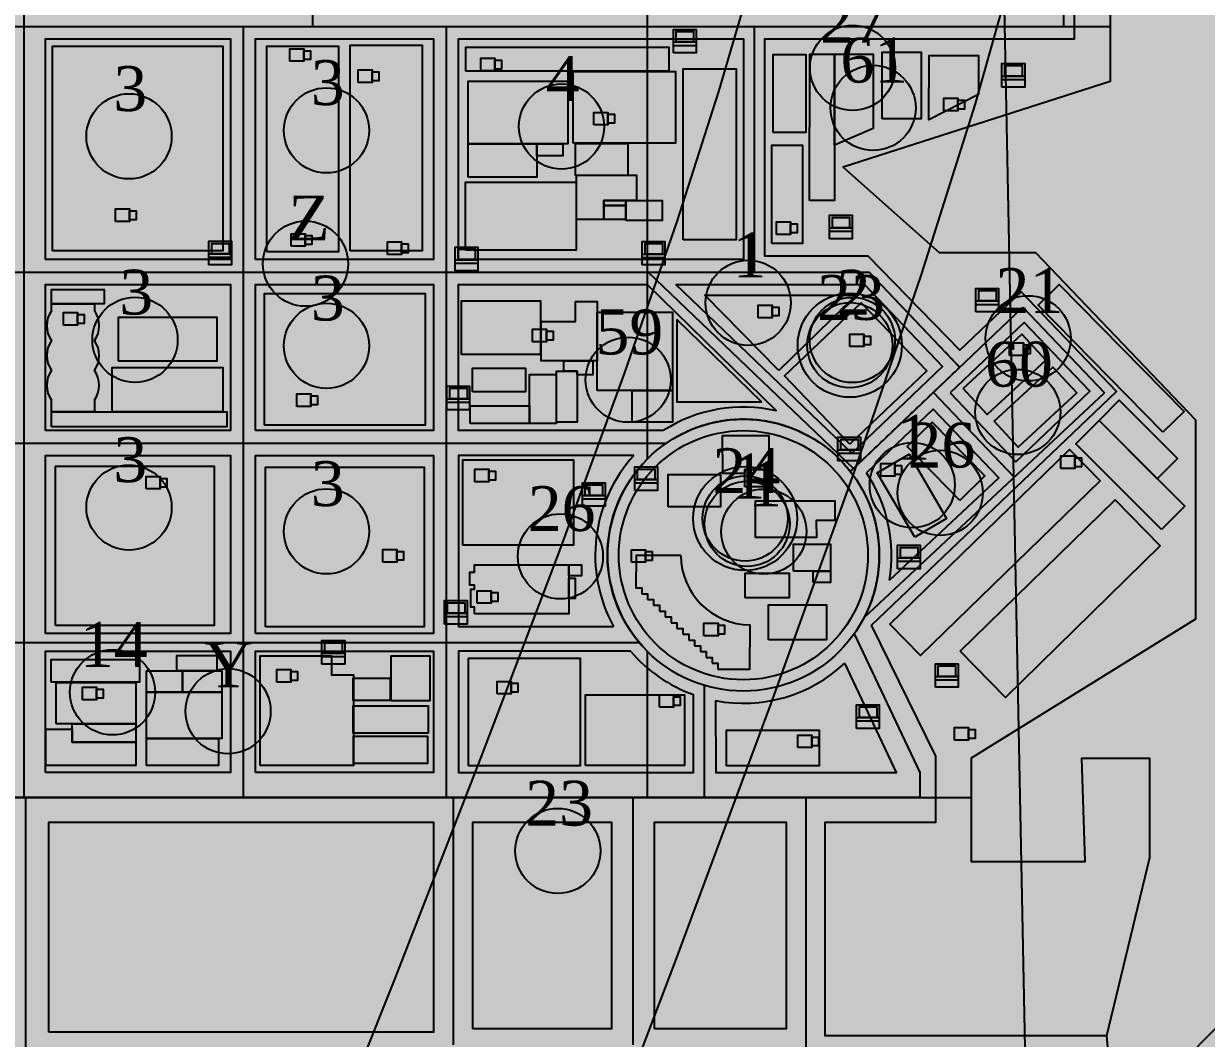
# Model space of a CAD drawing. Extents: x -15732 to 10897, y -24868 to 16165.
# Drawn here: x 1396 to 1914, y 4802 to 5247 of the extents above; entities that cross this region are included whole.
import ezdxf
from ezdxf.enums import TextEntityAlignment as Align

# ---------------------------------------------------------------- set-up
doc = ezdxf.new("R2010")
doc.units = 0
doc.header["$MEASUREMENT"] = 0
doc.linetypes.add('DOTTED', pattern=[0.005, 0.0025, -0.0025])
for name, color, linetype in [('BLOCKS', 7, 'CONTINUOUS'), ('BLOCKS-OUTLINE', 7, 'CONTINUOUS'), ('BUILDINGS-OUTLINE', 7, 'CONTINUOUS'), ('BUS_RTE-CORP_PLAZA_CHARTER', 7, 'CONTINUOUS'), ('BUS_RTE-OLD_DOWNTOWN', 7, 'CONTINUOUS'), ('BUS_RTE-SOUTH_NIGHT_CITY_E', 7, 'CONTINUOUS'), ('CAMERAS', 7, 'CONTINUOUS'), ('CLUBS___NIGHT_LIFE', 7, 'CONTINUOUS'), ('COASTLINE', 7, 'CONTINUOUS'), ('DATATERMS', 7, 'CONTINUOUS'), ('DISTRICTS', 7, 'CONTINUOUS'), ('GANGS', 7, 'CONTINUOUS'), ('GANGS-TEXT', 7, 'CONTINUOUS'), ('HIGHWAY', 7, 'CONTINUOUS'), ('HOTEL___LODGINGS', 7, 'CONTINUOUS'), ('MAP_BORDER', 7, 'CONTINUOUS'), ('PARKING___AV_FACILITIES', 7, 'CONTINUOUS'), ('PERFORMING_ARTS_SPORTS', 7, 'CONTINUOUS'), ('PUBLIC_SERVICES', 7, 'CONTINUOUS'), ('RESTAURANTS', 7, 'CONTINUOUS'), ('SHOPS___SERVICES', 7, 'CONTINUOUS'), ('STREETS', 7, 'CONTINUOUS'), ('STREETS-SPRAWL', 7, 'CONTINUOUS'), ('SUBURBS', 7, 'CONTINUOUS')]:
    doc.layers.add(name, color=color, linetype=linetype)
doc.styles.add('TIMES_NEW_ROMAN', font='')
doc.styles.get('TIMES_NEW_ROMAN').set_extended_font_data('Times_New_Roman')

msp = doc.modelspace()

# ---------------------------------------------------------------- linework, layer by layer
at = {"layer": 'BLOCKS', "color": 12, "linetype": 'CONTINUOUS'}
for points in [[(1872.02, 5369.5), (1872.02, 5221.3), (1755.02, 5183.86), (1797.14, 5146.42), (1839.26, 5146.42), (1909.46, 5073.1), (1909.46, 4985.74), (1811.18, 4924.9), (1811.18, 4896.82), (1811.18, 4879.66), (1861.1, 4879.66), (1859.54, 4924.9), (1889.18, 4924.9), (1889.18, 4881.22), (1870.46, 4803.22), (1811.18, 4803.22), (1747.22, 4803.22), (1747.22, 4896.82), (1795.58, 4896.82), (1795.59, 4925.83), (1767.44, 4983.2), (1874.79, 5085.51), (1833.02, 5129.26), (1806.2, 5103.7), (1765.94, 5144.86), (1720.7, 5144.86), (1720.7, 5240.02), (1856.42, 5240.02), (1856.42, 5355.46)], [(1676.28, 5068.42), (1586.54, 5068.42), (1586.54, 5132.38), (1669.22, 5132.38), (1725.85, 5077.07)], [(1676.28, 5068.42), (1586.54, 5068.42), (1586.54, 5132.38), (1669.22, 5132.38), (1725.85, 5077.07)], [(1775.29, 5002.83), (1823.22, 5047.66), (1794.52, 5077.78), (1765.27, 5049.91)], [(1775.29, 5002.83), (1823.22, 5047.66), (1794.52, 5077.78), (1765.27, 5049.91)], [(1663.36, 5057.5), (1586.54, 5057.5), (1586.54, 4982.62), (1654.45, 4982.62)], [(1663.36, 5057.5), (1586.54, 5057.5), (1586.54, 4982.62), (1654.45, 4982.62)], [(1661.98, 4971.7), (1586.54, 4971.7), (1586.54, 4918.66), (1689.5, 4918.66), (1689.5, 4952.72)], [(1661.98, 4971.7), (1586.54, 4971.7), (1586.54, 4918.66), (1689.5, 4918.66), (1689.5, 4952.72)], [(1699.15, 4950.09), (1699.22, 4918.67), (1778.42, 4918.66), (1755.79, 4966.54)], [(1699.15, 4950.09), (1699.22, 4918.67), (1778.42, 4918.66), (1755.79, 4966.54)]]:
    msp.add_lwpolyline(points, dxfattribs=at)
msp.add_circle((1711.34, 5013.82), 54.58, dxfattribs=at)
for start, end in [(77.0788, 122.7101), (77.0788, 122.7101), (137.6877, 208.7393), (137.6877, 208.7393), (350.2445, 33.7917), (350.2445, 33.7917), (220.4744, 250.3321), (220.4744, 250.3321), (259.1658, 313.2276), (259.1658, 313.2276)]:
    msp.add_arc((1711.34, 5013.82), 64.89, start, end, dxfattribs=at)
for points in [[(1405.58, 5143.3), (1405.58, 5240.02), (1486.7, 5143.3), (1486.7, 5240.02)], [(1497.62, 5143.3), (1497.62, 5240.02), (1575.62, 5143.3), (1575.62, 5240.02)], [(1586.54, 5143.3), (1586.54, 5240.02), (1711.34, 5143.3), (1711.34, 5240.02)], [(1405.58, 5068.42), (1405.58, 5132.38), (1486.7, 5068.42), (1486.7, 5132.38)], [(1497.62, 5068.42), (1497.62, 5132.38), (1575.62, 5068.42), (1575.62, 5132.38)], [(1681.7, 5132.38), (1764.38, 5132.38), (1758.81, 5058.54), (1798.6, 5096.45)], [(1801.97, 5084.88), (1830.67, 5054.76), (1834.39, 5115.78), (1863.1, 5085.66)], [(1405.58, 4979.5), (1405.58, 5057.5), (1486.7, 4979.5), (1486.7, 5057.5)], [(1497.62, 4979.5), (1497.62, 5057.5), (1575.62, 4979.5), (1575.62, 5057.5)], [(1405.58, 4918.66), (1405.58, 4971.7), (1486.7, 4918.66), (1486.7, 4971.7)], [(1497.62, 4918.66), (1497.62, 4971.7), (1575.62, 4918.66), (1575.62, 4971.7)], [(1407.14, 4804.78), (1407.14, 4896.82), (1575.62, 4804.78), (1575.62, 4896.82)], [(1592.78, 4806.34), (1592.78, 4896.82), (1653.62, 4806.34), (1653.62, 4896.82)], [(1672.34, 4806.34), (1672.34, 4896.82), (1730.06, 4806.34), (1730.06, 4896.82)]]:
    msp.add_solid(points, dxfattribs=at)
at = {"layer": 'BLOCKS-OUTLINE', "color": 250, "linetype": 'CONTINUOUS'}
msp.add_lwpolyline([(1872.02, 5369.5), (1872.02, 5221.3), (1755.02, 5183.86), (1797.14, 5146.42), (1839.26, 5146.42), (1909.46, 5073.1), (1909.46, 4985.74), (1811.18, 4924.9), (1811.18, 4896.82), (1811.18, 4879.66), (1861.1, 4879.66), (1859.54, 4924.9), (1889.18, 4924.9), (1889.18, 4881.22), (1870.46, 4803.22), (1811.18, 4803.22), (1747.22, 4803.22), (1747.22, 4896.82), (1795.58, 4896.82), (1795.59, 4925.83), (1767.44, 4983.2), (1874.79, 5085.51), (1833.02, 5129.26), (1806.2, 5103.7), (1765.94, 5144.86), (1720.7, 5144.86), (1720.7, 5240.02), (1856.42, 5240.02), (1856.42, 5355.46)], dxfattribs=at)
for points in [[(1405.58, 5143.3), (1405.58, 5240.02), (1486.7, 5240.02), (1486.7, 5143.3)], [(1497.62, 5143.3), (1497.62, 5240.02), (1575.62, 5240.02), (1575.62, 5143.3)], [(1586.54, 5143.3), (1586.54, 5240.02), (1711.34, 5240.02), (1711.34, 5143.3)], [(1405.58, 5068.42), (1405.58, 5132.38), (1486.7, 5132.38), (1486.7, 5068.42)], [(1497.62, 5068.42), (1497.62, 5132.38), (1575.62, 5132.38), (1575.62, 5068.42)], [(1681.7, 5132.38), (1764.38, 5132.38), (1798.6, 5096.45), (1758.81, 5058.54)], [(1801.97, 5084.88), (1830.67, 5054.76), (1863.1, 5085.66), (1834.39, 5115.78)], [(1405.58, 4979.5), (1405.58, 5057.5), (1486.7, 5057.5), (1486.7, 4979.5)], [(1497.62, 4979.5), (1497.62, 5057.5), (1575.62, 5057.5), (1575.62, 4979.5)], [(1405.58, 4918.66), (1405.58, 4971.7), (1486.7, 4971.7), (1486.7, 4918.66)], [(1497.62, 4918.66), (1497.62, 4971.7), (1575.62, 4971.7), (1575.62, 4918.66)], [(1407.14, 4804.78), (1407.14, 4896.82), (1575.62, 4896.82), (1575.62, 4804.78)], [(1592.78, 4806.34), (1592.78, 4896.82), (1653.62, 4896.82), (1653.62, 4806.34)], [(1672.34, 4806.34), (1672.34, 4896.82), (1730.06, 4896.82), (1730.06, 4806.34)]]:
    msp.add_lwpolyline(points, close=True, dxfattribs=at)
msp.add_circle((1711.34, 5013.82), 54.58, dxfattribs=at)
at = {"layer": 'BUILDINGS-OUTLINE', "color": 250, "linetype": 'CONTINUOUS'}
for points in [[(1408.66, 5147.21), (1408.66, 5236.85), (1483.28, 5236.85), (1483.28, 5147.21)], [(1502.52, 5146.75), (1502.52, 5236.85), (1533.96, 5236.85), (1533.96, 5146.75)], [(1539.12, 5147.21), (1539.12, 5237.32), (1570.56, 5237.32), (1570.56, 5147.21)], [(1589.69, 5225.85), (1589.69, 5236.33), (1678.73, 5236.33), (1678.73, 5225.85)], [(1724.35, 5198.97), (1724.35, 5233.13), (1738.71, 5233.13), (1738.71, 5198.97)], [(1740.34, 5169.19), (1740.39, 5233.31), (1751.26, 5233.31), (1751.24, 5169.19)], [(1751.26, 5233.31), (1768.22, 5233.31), (1768.22, 5200.69), (1751.25, 5193.5)], [(1772.09, 5204.93), (1772.09, 5234.23), (1789.23, 5234.23), (1789.23, 5204.93)], [(1814.3, 5215.62), (1792.55, 5204.56), (1792.73, 5232.76), (1814.3, 5232.76)], [(1636.71, 5194.29), (1636.71, 5225.78), (1681.59, 5225.78), (1681.59, 5194.29)], [(1684.91, 5152.03), (1684.91, 5226.86), (1708.13, 5226.86), (1708.13, 5152.03)], [(1590.78, 5194.01), (1590.78, 5221.53), (1634.49, 5221.53), (1634.49, 5194.01)], [(1590.78, 5179.44), (1590.78, 5194.01), (1620.93, 5194.01), (1620.93, 5179.44)], [(1620.93, 5188.75), (1620.93, 5194.01), (1632.26, 5194.01), (1632.26, 5188.75)], [(1637.8, 5180.21), (1637.8, 5194.21), (1660.68, 5194.21), (1660.68, 5180.21)], [(1723.86, 5150.45), (1723.86, 5193.52), (1737.23, 5193.52), (1737.23, 5150.45)], [(1589.56, 5147.47), (1589.56, 5177.22), (1638.13, 5177.22), (1638.13, 5147.47)], [(1638.24, 5160.89), (1638.24, 5180.32), (1664.55, 5180.32), (1664.55, 5169.19), (1650.18, 5169.19), (1650.18, 5160.89)], [(1650.18, 5166.96), (1650.18, 5169.19), (1659.89, 5169.19), (1659.89, 5166.96)], [(1650.18, 5160.89), (1650.18, 5166.96), (1659.89, 5166.96), (1659.89, 5160.89)], [(1659.89, 5160.42), (1659.89, 5169.19), (1675.82, 5169.19), (1675.82, 5160.42)], [(1408.19, 5123.92), (1408.19, 5130.23), (1431.36, 5130.23), (1431.36, 5123.92)], [(1895.13, 5067.7), (1840.41, 5123.35), (1849.68, 5132.47), (1904.4, 5076.81)], [(1501.58, 5070.72), (1501.58, 5128.44), (1571.97, 5128.44), (1571.97, 5070.72)], [(1587.89, 5101.79), (1587.89, 5125.3), (1622.52, 5125.3), (1622.52, 5101.79)], [(1726.81, 5094.76), (1694.43, 5127.79), (1760.81, 5127.75)], [(1757.97, 5062.43), (1729.39, 5092.44), (1762.98, 5124.45), (1791.67, 5094.58)], [(1647.31, 5086), (1647.31, 5120.29), (1680.25, 5120.29), (1680.25, 5086)], [(1437.57, 5098.77), (1437.57, 5118.14), (1480.65, 5118.14), (1480.65, 5098.77)], [(1682.2, 5117.12), (1682.22, 5080.97), (1719.27, 5080.94)], [(1807.61, 5086.88), (1833.34, 5110.65), (1843.82, 5099.3), (1818.09, 5075.53)], [(1638.46, 5094.46), (1632.72, 5094.5), (1632.7, 5098.96), (1645.4, 5098.96), (1645.4, 5092.79), (1638.46, 5092.79)], [(1434.85, 5076.57), (1434.85, 5096.05), (1483.26, 5096.05), (1483.26, 5076.57)], [(1592.7, 5085.36), (1592.7, 5095.72), (1615.95, 5095.72), (1615.95, 5085.36)], [(1617.72, 5071.45), (1617.72, 5092.94), (1629.35, 5092.94), (1629.35, 5071.45)], [(1629.45, 5072.14), (1629.45, 5094.46), (1638.46, 5094.46), (1638.46, 5072.14)], [(1821.17, 5072.47), (1846.9, 5096.24), (1857.39, 5084.9), (1831.66, 5061.12)], [(1662.61, 5072.06), (1662.61, 5086), (1680.25, 5086), (1680.25, 5072.06)], [(1591.68, 5071.45), (1591.68, 5079.29), (1617.72, 5079.29), (1617.72, 5071.45)], [(1892.63, 5047.33), (1867.15, 5072.81), (1876.01, 5081.67), (1901.49, 5056.18)], [(1408.19, 5070.05), (1408.19, 5076.57), (1485, 5076.57), (1485, 5070.05)], [(1894.48, 5025.05), (1856.93, 5062.59), (1867.15, 5072.81), (1904.7, 5035.26)], [(1806.2, 5037.82), (1783.06, 5061.44), (1794.01, 5072.17), (1817.15, 5048.55)], [(1711.97, 5049.59), (1702.27, 5049.59), (1702.26, 5066.24), (1722.56, 5066.23), (1722.55, 5051.32), (1711.97, 5051.32)], [(1786.41, 5021.76), (1769.97, 5049.85), (1783.91, 5058.01), (1800.35, 5029.92)], [(1775.52, 4983.65), (1854.24, 5060.16), (1867.64, 5046.38), (1788.92, 4969.86)], [(1410.07, 4982.96), (1410.07, 5052.89), (1479.52, 5052.89), (1479.52, 4982.96)], [(1502.05, 4982.5), (1502.05, 5052.42), (1571.5, 5052.42), (1571.5, 4982.5)], [(1588.38, 5018.27), (1588.38, 5055.56), (1636.93, 5055.56), (1636.93, 5018.27)], [(1678.41, 5034.98), (1678.41, 5049.18), (1701.39, 5049.18), (1701.39, 5034.98)], [(1711.97, 5043.78), (1711.97, 5051.32), (1722.69, 5051.32), (1722.69, 5043.78)], [(1716.61, 5021.63), (1716.61, 5037.68), (1751.42, 5037.68), (1751.42, 5029.06), (1743.29, 5029.07), (1743.31, 5021.63)], [(1806.29, 4971.72), (1874.14, 5038.14), (1893.98, 5017.88), (1826.13, 4951.46)], [(1733.34, 5006.75), (1733.34, 5018.58), (1749.56, 5018.58), (1749.56, 5006.75)], [(1593.56, 4988.14), (1593.56, 4991.03), (1591.88, 4991.03), (1591.88, 4998.95), (1593.56, 4998.95), (1593.56, 5000.62), (1591.58, 5000.62), (1591.58, 5006.4), (1593.56, 5006.4), (1593.56, 5009.6), (1634.95, 5009.6), (1634.95, 4988.14)], [(1634.95, 5004.73), (1634.95, 5009.6), (1640.43, 5009.6), (1640.43, 5004.73)], [(1712.13, 4995.13), (1712.13, 5005.88), (1731.4, 5005.88), (1731.4, 4995.13)], [(1741.96, 5001.85), (1741.96, 5006.75), (1749.56, 5006.75), (1749.56, 5001.85)], [(1634.95, 4994.81), (1634.95, 5003.79), (1637.69, 5003.79), (1637.69, 4994.81)], [(1722.35, 4976.67), (1722.35, 4992.05), (1747.7, 4992.05), (1747.7, 4976.67)], [(1463.16, 4963.1), (1463.16, 4969.83), (1480.63, 4969.83), (1480.63, 4963.1)], [(1499.66, 4921.69), (1499.69, 4969.71), (1530.84, 4969.71), (1530.84, 4961.36), (1540.55, 4961.36), (1540.53, 4921.69)], [(1557.08, 4950.06), (1557.1, 4969.71), (1573.92, 4969.73), (1573.92, 4950.06)], [(1590.87, 4921.6), (1590.87, 4968.77), (1639.78, 4968.77), (1639.78, 4921.6)], [(1408.09, 4958.12), (1408.09, 4968.06), (1446.73, 4968.06), (1446.73, 4958.12)], [(1449.8, 4953.76), (1449.8, 4963.1), (1465.71, 4963.1), (1465.71, 4953.76)], [(1465.71, 4953.76), (1465.71, 4963.1), (1482.92, 4963.1), (1482.92, 4953.76)], [(1540.43, 4950.16), (1540.43, 4960.01), (1556.68, 4960.01), (1556.68, 4950.16)], [(1410.35, 4939.93), (1410.35, 4958.01), (1445.26, 4958.01), (1445.26, 4939.93)], [(1449.8, 4933.51), (1449.8, 4953.76), (1482.92, 4953.76), (1482.92, 4933.51)], [(1642.11, 4921.62), (1642.11, 4952.6), (1685.48, 4952.6), (1685.48, 4921.62)], [(1540.33, 4935.88), (1540.33, 4947.79), (1573.23, 4947.79), (1573.23, 4935.88)], [(1405.72, 4921.74), (1405.72, 4937.67), (1417.24, 4937.67), (1417.24, 4931.91), (1445.26, 4931.91), (1445.26, 4921.74)], [(1417.24, 4931.91), (1417.24, 4939.93), (1445.26, 4939.93), (1445.26, 4931.91)], [(1449.8, 4921.62), (1449.8, 4933.51), (1481.45, 4933.51), (1481.45, 4921.62)], [(1540.53, 4922.58), (1540.53, 4934.6), (1573.03, 4934.6), (1573.03, 4922.58)], [(1703.9, 4921.58), (1703.9, 4937.23), (1744.59, 4937.23), (1744.59, 4921.58)]]:
    msp.add_lwpolyline(points, close=True, dxfattribs=at)
for points in [[(1637.6, 5124.93), (1647.34, 5124.93), (1647.34, 5098.91), (1622.79, 5098.91), (1622.79, 5116.05)], [(1637.6, 5124.93), (1637.6, 5116.05), (1622.79, 5116.05)], [(1408.19, 5120.76), (1408.19, 5123.92), (1427.12, 5123.92), (1427.12, 5120.76)], [(1427.12, 5081.69), (1427.12, 5076.57), (1408.19, 5076.57), (1408.19, 5081.68)], [(1683.88, 5013.67), (1664.35, 5013.71), (1664.28, 4999.47), (1664.28, 4999.47)], [(1664.28, 4999.47), (1666.85, 4999.47), (1666.85, 4996.93)], [(1666.85, 4996.93), (1669.41, 4996.93), (1669.41, 4994.4)], [(1669.41, 4994.4), (1671.98, 4994.4), (1671.98, 4991.86)], [(1671.98, 4991.86), (1674.55, 4991.86), (1674.55, 4989.32)], [(1674.55, 4989.32), (1677.12, 4989.32), (1677.12, 4986.79)], [(1677.12, 4986.79), (1679.68, 4986.79), (1679.68, 4984.25)], [(1679.68, 4984.25), (1682.25, 4984.25), (1682.25, 4981.71)], [(1682.25, 4981.71), (1684.82, 4981.71), (1684.82, 4979.17)], [(1684.82, 4979.17), (1687.39, 4979.17), (1687.39, 4976.64)], [(1700.22, 4963.95), (1714.22, 4963.94), (1714.31, 4983.24)], [(1687.39, 4976.64), (1689.95, 4976.64), (1689.95, 4974.1)], [(1689.95, 4974.1), (1692.52, 4974.1), (1692.52, 4971.56)], [(1692.52, 4971.56), (1695.09, 4971.56), (1695.09, 4969.03)], [(1695.09, 4969.03), (1697.66, 4969.03), (1697.66, 4966.49)], [(1697.66, 4966.49), (1700.22, 4966.49), (1700.22, 4963.95)]]:
    msp.add_lwpolyline(points, dxfattribs=at)
for centre, radius, start, end in [((1417.97, 5114.38), 11.77, 146.257, 213.7431), ((1417.38, 5114.39), 11.77, 326.1887, 33.7426), ((1417.97, 5101.31), 11.77, 146.2569, 213.7431), ((1417.36, 5101.31), 11.77, 326.1887, 33.6749), ((1417.97, 5088.23), 11.77, 146.2569, 213.8108), ((1417.34, 5088.24), 11.77, 326.1888, 33.6748), ((1714.73, 5014.09), 30.85, 180.7848, 269.2151)]:
    msp.add_arc(centre, radius, start, end, dxfattribs=at)
at = {"layer": 'BUS_RTE-CORP_PLAZA_CHARTER', "color": 202, "linetype": 'DOTTED'}
for p, q in [((1038.98, 5245.48), (1716.02, 5245.48)), ((1716.02, 5245.48), (1716.02, 5137.84)), ((1716.02, 5137.84), (1766.41, 5137.84)), ((1806.09, 5096.2), (1766.41, 5137.84)), ((1758.2, 5050.56), (1806.09, 5096.2)), ((1038.98, 5062.96), (1677.72, 5062.96)), ((1759.88, 4979.34), (1788.57, 4918.66)), ((1788.57, 4918.66), (1788.57, 4907.74)), ((1038.98, 4907.74), (1788.57, 4907.74))]:
    msp.add_line(p, q, dxfattribs=at)
msp.add_arc((1711.34, 5013.82), 59.54, 324.6079, 124.3799, dxfattribs=at)
at = {"layer": 'BUS_RTE-OLD_DOWNTOWN', "color": 32, "linetype": 'DOTTED'}
for p, q in [((1396.22, 4907.74), (1396.22, 5634.73)), ((1396.22, 4907.74), (1397, 4907.74)), ((1397, 4796.2), (1397, 4907.74))]:
    msp.add_line(p, q, dxfattribs=at)
at = {"layer": 'BUS_RTE-SOUTH_NIGHT_CITY_E', "color": 114, "linetype": 'DOTTED'}
for p in [(399.38, 4907.74), (1397, 4604.32)]:
    msp.add_line(p, (1397, 4907.74), dxfattribs=at)
at = {"layer": 'CAMERAS', "color": 12, "linetype": 'CONTINUOUS'}
for points in [[(1512.66, 5230.2), (1512.66, 5235.7), (1518.8, 5235.7), (1518.8, 5230.2)], [(1518.8, 5230.94), (1518.8, 5234.86), (1521.71, 5234.86), (1521.71, 5230.94)], [(1596.28, 5226.07), (1596.28, 5231.57), (1602.42, 5231.57), (1602.42, 5226.07)], [(1602.42, 5226.81), (1602.42, 5230.73), (1605.33, 5230.73), (1605.33, 5226.81)], [(1542.6, 5220.91), (1542.6, 5226.41), (1548.74, 5226.41), (1548.74, 5220.91)], [(1548.74, 5221.65), (1548.74, 5225.57), (1551.65, 5225.57), (1551.65, 5221.65)], [(1799.12, 5208.52), (1799.12, 5214.02), (1805.26, 5214.02), (1805.26, 5208.52)], [(1805.26, 5209.26), (1805.26, 5213.18), (1808.18, 5213.18), (1808.18, 5209.26)], [(1645.83, 5202.32), (1645.83, 5207.83), (1651.97, 5207.83), (1651.97, 5202.32)], [(1651.97, 5203.07), (1651.97, 5206.98), (1654.88, 5206.98), (1654.88, 5203.07)], [(1436.27, 5160), (1436.27, 5165.51), (1442.41, 5165.51), (1442.41, 5160)], [(1442.41, 5160.74), (1442.41, 5164.66), (1445.32, 5164.66), (1445.32, 5160.74)], [(1725.85, 5154.31), (1725.85, 5159.81), (1731.99, 5159.81), (1731.99, 5154.31)], [(1731.99, 5155.05), (1731.99, 5158.97), (1734.91, 5158.97), (1734.91, 5155.05)], [(1513.18, 5149.16), (1513.18, 5154.67), (1519.32, 5154.67), (1519.32, 5149.16)], [(1519.32, 5149.9), (1519.32, 5153.82), (1522.23, 5153.82), (1522.23, 5149.9)], [(1555.5, 5145.55), (1555.5, 5151.05), (1561.64, 5151.05), (1561.64, 5145.55)], [(1561.64, 5146.29), (1561.64, 5150.21), (1564.55, 5150.21), (1564.55, 5146.29)], [(1413.56, 5114.58), (1413.56, 5120.09), (1419.7, 5120.09), (1419.7, 5114.58)], [(1419.7, 5115.32), (1419.7, 5119.24), (1422.61, 5119.24), (1422.61, 5115.32)], [(1717.81, 5117.88), (1717.81, 5123.39), (1723.95, 5123.39), (1723.95, 5117.88)], [(1723.95, 5118.62), (1723.95, 5122.54), (1726.86, 5122.54), (1726.86, 5118.62)], [(1618.99, 5107.35), (1618.99, 5112.86), (1625.13, 5112.86), (1625.13, 5107.35)], [(1625.13, 5108.09), (1625.13, 5112.01), (1628.04, 5112.01), (1628.04, 5108.09)], [(1758.04, 5105.18), (1758.04, 5110.68), (1764.18, 5110.68), (1764.18, 5105.18)], [(1764.18, 5105.92), (1764.18, 5109.84), (1767.09, 5109.84), (1767.09, 5105.92)], [(1827.92, 5101.37), (1827.92, 5106.87), (1834.06, 5106.87), (1834.06, 5101.37)], [(1834.06, 5102.11), (1834.06, 5106.02), (1836.98, 5106.02), (1836.98, 5102.11)], [(1515.76, 5078.97), (1515.76, 5084.47), (1521.9, 5084.47), (1521.9, 5078.97)], [(1521.9, 5079.71), (1521.9, 5083.62), (1524.81, 5083.62), (1524.81, 5079.71)], [(1850.37, 5051.81), (1850.37, 5057.32), (1856.51, 5057.32), (1856.51, 5051.81)], [(1771.59, 5048.43), (1771.59, 5053.93), (1777.73, 5053.93), (1777.73, 5048.43)], [(1777.73, 5049.17), (1777.73, 5053.08), (1780.65, 5053.08), (1780.65, 5049.17)], [(1856.51, 5052.55), (1856.51, 5056.47), (1859.42, 5056.47), (1859.42, 5052.55)], [(1449.69, 5042.83), (1449.69, 5048.34), (1455.83, 5048.34), (1455.83, 5042.83)], [(1455.83, 5043.58), (1455.83, 5047.49), (1458.74, 5047.49), (1458.74, 5043.58)], [(1593.7, 5045.93), (1593.7, 5051.44), (1599.84, 5051.44), (1599.84, 5045.93)], [(1599.84, 5046.67), (1599.84, 5050.59), (1602.75, 5050.59), (1602.75, 5046.67)], [(1553.44, 5010.83), (1553.44, 5016.34), (1559.58, 5016.34), (1559.58, 5010.83)], [(1559.58, 5011.57), (1559.58, 5015.49), (1562.49, 5015.49), (1562.49, 5011.57)], [(1662.32, 5010.73), (1662.32, 5016.24), (1668.46, 5016.24), (1668.46, 5010.73)], [(1668.46, 5011.47), (1668.46, 5015.39), (1671.38, 5015.39), (1671.38, 5011.47)], [(1594.73, 4992.77), (1594.73, 4998.27), (1600.87, 4998.27), (1600.87, 4992.77)], [(1600.87, 4993.51), (1600.87, 4997.43), (1603.78, 4997.43), (1603.78, 4993.51)], [(1694.09, 4978.54), (1694.09, 4984.05), (1700.23, 4984.05), (1700.23, 4978.54)], [(1700.23, 4979.28), (1700.23, 4983.2), (1703.14, 4983.2), (1703.14, 4979.28)], [(1506.98, 4958.19), (1506.98, 4963.69), (1513.12, 4963.69), (1513.12, 4958.19)], [(1513.12, 4958.93), (1513.12, 4962.85), (1516.04, 4962.85), (1516.04, 4958.93)], [(1603.5, 4953.02), (1603.5, 4958.53), (1609.64, 4958.53), (1609.64, 4953.02)], [(1421.82, 4950.44), (1421.82, 4955.95), (1427.96, 4955.95), (1427.96, 4950.44)], [(1427.96, 4951.19), (1427.96, 4955.1), (1430.87, 4955.1), (1430.87, 4951.19)], [(1609.64, 4953.77), (1609.64, 4957.68), (1612.56, 4957.68), (1612.56, 4953.77)], [(1674.61, 4947.18), (1674.61, 4952.68), (1680.75, 4952.68), (1680.75, 4947.18)], [(1680.75, 4947.92), (1680.75, 4951.83), (1683.66, 4951.83), (1683.66, 4947.92)], [(1803.78, 4932.78), (1803.78, 4938.28), (1809.92, 4938.28), (1809.92, 4932.78)], [(1735.21, 4929.5), (1735.21, 4935), (1741.35, 4935), (1741.35, 4929.5)], [(1741.35, 4930.24), (1741.35, 4934.16), (1744.26, 4934.16), (1744.26, 4930.24)], [(1809.92, 4933.52), (1809.92, 4937.44), (1812.83, 4937.44), (1812.83, 4933.52)]]:
    msp.add_lwpolyline(points, close=True, dxfattribs=at)
at = {"layer": 'CLUBS___NIGHT_LIFE', "color": 7, "linetype": 'CONTINUOUS'}
for centre in [(1720.33, 5024.15), (1630.07, 4884.25)]:
    msp.add_circle(centre, 18.66, dxfattribs=at)
at = {"layer": 'COASTLINE', "color": 250, "linetype": 'CONTINUOUS'}
for points in [[(1625.12, 5373.89), (1684.82, 5436.58), (1798.7, 5436.58), (1872.02, 5369.5), (1872.02, 5221.3), (1755.02, 5183.86), (1797.14, 5146.42), (1839.26, 5146.42), (1909.46, 5073.1), (1909.46, 4985.74), (1811.18, 4924.9), (1811.18, 4896.82), (1811.18, 4879.66), (1861.1, 4879.66), (1859.54, 4924.9), (1889.18, 4924.9), (1889.18, 4881.22), (1870.46, 4803.22), (1870.46, 4803.22)], [(1870.46, 4803.22), (1878.26, 4712.74), (1921.94, 4712.74), (1921.94, 4469.38), (1867.34, 4428.82), (1884.5, 4339.9), (1925.06, 4297.78), (1924.96, 4084.13), (1924.96, 4084.13)]]:
    msp.add_lwpolyline(points, dxfattribs=at)
at = {"layer": 'DATATERMS', "color": 82, "linetype": 'CONTINUOUS'}
for p, q in [((1680.67, 5238.66), (1690.62, 5238.66)), ((1680.67, 5237.18), (1690.62, 5237.18)), ((1824.62, 5223.73), (1834.57, 5223.73)), ((1824.62, 5222.25), (1834.57, 5222.25)), ((1749.05, 5157.2), (1759, 5157.2)), ((1749.05, 5155.72), (1759, 5155.72)), ((1477.18, 5145.84), (1487.13, 5145.84)), ((1667.03, 5145.77), (1676.99, 5145.77)), ((1477.18, 5144.36), (1487.13, 5144.36)), ((1585.05, 5143.26), (1595.01, 5143.26)), ((1585.05, 5141.78), (1595.01, 5141.78)), ((1667.03, 5144.29), (1676.99, 5144.29)), ((1813.19, 5125.2), (1823.15, 5125.2)), ((1813.19, 5123.72), (1823.15, 5123.72)), ((1581.44, 5082.36), (1591.39, 5082.36)), ((1581.44, 5080.88), (1591.39, 5080.88)), ((1752.74, 5059.95), (1762.69, 5059.95)), ((1752.74, 5058.47), (1762.69, 5058.47)), ((1663.72, 5046.94), (1673.67, 5046.94)), ((1663.72, 5045.46), (1673.67, 5045.46)), ((1640.8, 5040.03), (1650.75, 5040.03)), ((1640.8, 5038.55), (1650.75, 5038.55)), ((1778.91, 5012.66), (1788.86, 5012.66)), ((1778.91, 5011.18), (1788.86, 5011.18)), ((1580.41, 4988.42), (1590.36, 4988.42)), ((1580.41, 4986.94), (1590.36, 4986.94)), ((1526.73, 4970.87), (1536.68, 4970.87)), ((1526.73, 4969.39), (1536.68, 4969.39)), ((1795.44, 4960.72), (1805.39, 4960.72)), ((1795.44, 4959.24), (1805.39, 4959.24)), ((1760.9, 4942.73), (1770.85, 4942.73)), ((1760.9, 4941.25), (1770.85, 4941.25))]:
    msp.add_line(p, q, dxfattribs=at)
for points in [[(1680.67, 5233.86), (1680.67, 5244.19), (1690.62, 5244.19), (1690.62, 5233.86)], [(1681.96, 5238.66), (1681.96, 5243.26), (1689.52, 5243.26), (1689.52, 5238.66)], [(1824.62, 5218.94), (1824.62, 5229.26), (1834.57, 5229.26), (1834.57, 5218.94)], [(1825.91, 5223.73), (1825.91, 5228.33), (1833.47, 5228.33), (1833.47, 5223.73)], [(1749.05, 5152.4), (1749.05, 5162.72), (1759, 5162.72), (1759, 5152.4)], [(1750.34, 5157.19), (1750.34, 5161.8), (1757.9, 5161.8), (1757.9, 5157.19)], [(1477.18, 5141.05), (1477.18, 5151.37), (1487.13, 5151.37), (1487.13, 5141.05)], [(1478.47, 5145.84), (1478.47, 5150.45), (1486.03, 5150.45), (1486.03, 5145.84)], [(1667.03, 5140.97), (1667.03, 5151.29), (1676.99, 5151.29), (1676.99, 5140.97)], [(1668.32, 5145.76), (1668.32, 5150.37), (1675.88, 5150.37), (1675.88, 5145.76)], [(1585.05, 5138.47), (1585.05, 5148.79), (1595.01, 5148.79), (1595.01, 5138.47)], [(1586.34, 5143.26), (1586.34, 5147.87), (1593.9, 5147.87), (1593.9, 5143.26)], [(1813.19, 5120.4), (1813.19, 5130.72), (1823.15, 5130.72), (1823.15, 5120.4)], [(1814.48, 5125.19), (1814.48, 5129.8), (1822.04, 5129.8), (1822.04, 5125.19)], [(1581.44, 5077.56), (1581.44, 5087.88), (1591.39, 5087.88), (1591.39, 5077.56)], [(1582.73, 5082.35), (1582.73, 5086.96), (1590.29, 5086.96), (1590.29, 5082.35)], [(1752.74, 5055.15), (1752.74, 5065.48), (1762.69, 5065.48), (1762.69, 5055.15)], [(1754.03, 5059.95), (1754.03, 5064.55), (1761.58, 5064.55), (1761.58, 5059.95)], [(1663.72, 5042.14), (1663.72, 5052.46), (1673.67, 5052.46), (1673.67, 5042.14)], [(1665.01, 5046.93), (1665.01, 5051.54), (1672.56, 5051.54), (1672.56, 5046.93)], [(1640.8, 5035.24), (1640.8, 5045.56), (1650.75, 5045.56), (1650.75, 5035.24)], [(1642.09, 5040.03), (1642.09, 5044.64), (1649.65, 5044.64), (1649.65, 5040.03)], [(1778.91, 5007.86), (1778.91, 5018.18), (1788.86, 5018.18), (1788.86, 5007.86)], [(1780.2, 5012.65), (1780.2, 5017.26), (1787.76, 5017.26), (1787.76, 5012.65)], [(1580.41, 4983.62), (1580.41, 4993.94), (1590.36, 4993.94), (1590.36, 4983.62)], [(1581.7, 4988.41), (1581.7, 4993.02), (1589.26, 4993.02), (1589.26, 4988.41)], [(1526.73, 4966.07), (1526.73, 4976.39), (1536.68, 4976.39), (1536.68, 4966.07)], [(1528.02, 4970.86), (1528.02, 4975.47), (1535.58, 4975.47), (1535.58, 4970.86)], [(1795.44, 4955.93), (1795.44, 4966.25), (1805.39, 4966.25), (1805.39, 4955.93)], [(1796.73, 4960.72), (1796.73, 4965.33), (1804.29, 4965.33), (1804.29, 4960.72)], [(1760.9, 4937.93), (1760.9, 4948.25), (1770.85, 4948.25), (1770.85, 4937.93)], [(1762.19, 4942.72), (1762.19, 4947.33), (1769.75, 4947.33), (1769.75, 4942.72)]]:
    msp.add_lwpolyline(points, close=True, dxfattribs=at)
at = {"layer": 'DISTRICTS', "color": 20, "linetype": 'CONTINUOUS'}
for p, q in [((1396.22, 5245.48), (1396.22, 5634.73)), ((1669.22, 5335.18), (1669.22, 5245.48)), ((1396.22, 5245.48), (1669.22, 5245.48))]:
    msp.add_line(p, q, dxfattribs=at)
at = {"layer": 'DISTRICTS', "color": 201, "linetype": 'CONTINUOUS'}
for p, q in [((1396.22, 5245.48), (1396.22, 5634.73)), ((1125.56, 5245.48), (1396.22, 5245.48))]:
    msp.add_line(p, q, dxfattribs=at)
at = {"layer": 'DISTRICTS', "color": 61, "linetype": 'CONTINUOUS'}
for p, q in [((1669.22, 5335.18), (1669.22, 5245.48)), ((1669.22, 5245.48), (1872.02, 5245.48))]:
    msp.add_line(p, q, dxfattribs=at)
at = {"layer": 'DISTRICTS', "color": 112, "linetype": 'CONTINUOUS'}
for p, q in [((1229.3, 5245.48), (1396.22, 5245.48)), ((1396.22, 4907.64), (1396.22, 5245.48)), ((1229.3, 4907.65), (1396.22, 4907.64))]:
    msp.add_line(p, q, dxfattribs=at)
at = {"layer": 'DISTRICTS', "color": 23, "linetype": 'CONTINUOUS'}
for p, q in [((1396.22, 4907.64), (1396.22, 5245.48)), ((1396.22, 5245.48), (1669.22, 5245.48)), ((1669.22, 5245.48), (1669.22, 5055.9)), ((1669.22, 4971.74), (1669.22, 4907.61)), ((1396.22, 4907.64), (1669.22, 4907.61))]:
    msp.add_line(p, q, dxfattribs=at)
at = {"layer": 'DISTRICTS', "color": 181, "linetype": 'CONTINUOUS'}
for p, q in [((1669.22, 5245.48), (1669.22, 5055.9)), ((1669.22, 5245.48), (1872.02, 5245.48)), ((1669.22, 4971.74), (1669.22, 4907.61)), ((1669.22, 4907.61), (1811.18, 4907.59))]:
    msp.add_line(p, q, dxfattribs=at)
at = {"layer": 'DISTRICTS', "color": 61, "linetype": 'CONTINUOUS'}
msp.add_lwpolyline([(1625.12, 5373.89), (1684.82, 5436.58), (1798.7, 5436.58), (1872.02, 5369.5), (1872.02, 5245.48)], dxfattribs=at)
at = {"layer": 'DISTRICTS', "color": 181, "linetype": 'CONTINUOUS'}
msp.add_lwpolyline([(1872.02, 5245.48), (1872.02, 5221.3), (1755.02, 5183.86), (1797.14, 5146.42), (1839.26, 5146.42), (1909.46, 5073.1), (1909.46, 4985.74), (1811.18, 4924.9), (1811.18, 4907.59)], dxfattribs=at)
at = {"layer": 'DISTRICTS', "color": 23, "linetype": 'CONTINUOUS'}
msp.add_arc((1711.34, 5013.82), 59.54, 135.0244, 224.9756, dxfattribs=at)
at = {"layer": 'DISTRICTS', "color": 181, "linetype": 'CONTINUOUS'}
msp.add_arc((1711.34, 5013.82), 59.54, 135.0244, 224.9756, dxfattribs=at)
at = {"layer": 'GANGS', "color": 181, "linetype": 'CONTINUOUS'}
msp.add_solid([(1405.58, 5113.86), (1405.58, 5168.2), (1623.24, 5113.86), (1623.24, 5168.2)], dxfattribs=at)
at = {"layer": 'GANGS', "color": 25, "linetype": 'CONTINUOUS'}
msp.add_solid([(1396.69, 4913.96), (1396.69, 4978.55), (1581.21, 4913.96), (1581.21, 4978.55)], dxfattribs=at)
at = {"layer": 'GANGS-TEXT', "color": 7, "linetype": 'CONTINUOUS'}
for centre in [(1519.54, 5141.53), (1485.6, 4945.45)]:
    msp.add_circle(centre, 18.66, dxfattribs=at)
at = {"layer": 'HIGHWAY', "color": 250, "linetype": 'CONTINUOUS'}
msp.add_line((1919.79, 4808.06), (1894.81, 4782.91), dxfattribs=at)
at = {"layer": 'HOTEL___LODGINGS', "color": 7, "linetype": 'CONTINUOUS'}
for centre in [(1759.06, 5108.1), (1712.96, 5027.53)]:
    msp.add_circle(centre, 18.66, dxfattribs=at)
at = {"layer": 'MAP_BORDER', "color": 7, "linetype": 'CONTINUOUS'}
msp.add_solid([(374.42, 4052.86), (374.42, 5943.58), (1942.22, 4052.86), (1942.22, 5943.58)], dxfattribs=at)
at = {"layer": 'PARKING___AV_FACILITIES', "color": 12, "linetype": 'CONTINUOUS'}
for centre in [(1713.48, 5124.4), (1435.01, 4953.74)]:
    msp.add_circle(centre, 18.66, dxfattribs=at)
at = {"layer": 'PARKING___AV_FACILITIES', "color": 86, "linetype": 'CONTINUOUS'}
for radius in [22.8, 18.66]:
    msp.add_circle((1757.94, 5105.8), radius, dxfattribs=at)
at = {"layer": 'PARKING___AV_FACILITIES', "color": 172, "linetype": 'CONTINUOUS'}
for radius in [22.8, 18.66]:
    msp.add_circle((1712.12, 5029.89), radius, dxfattribs=at)
at = {"layer": 'PERFORMING_ARTS_SPORTS', "color": 7, "linetype": 'CONTINUOUS'}
for centre in [(1528.74, 5199.94), (1631.68, 5201.63), (1442.21, 5197.32), (1444.83, 5108.16), (1528.74, 5105.54), (1785.33, 5044.51), (1442.21, 5034.73), (1528.74, 5024.25)]:
    msp.add_circle(centre, 18.66, dxfattribs=at)
at = {"layer": 'PUBLIC_SERVICES', "color": 7, "linetype": 'CONTINUOUS'}
for centre in [(1836.13, 5108.83), (1631.18, 5013.3)]:
    msp.add_circle(centre, 18.66, dxfattribs=at)
at = {"layer": 'RESTAURANTS', "color": 7, "linetype": 'CONTINUOUS'}
for centre in [(1759.19, 5227.31), (1797.56, 5041.11)]:
    msp.add_circle(centre, 18.66, dxfattribs=at)
at = {"layer": 'SHOPS___SERVICES', "color": 7, "linetype": 'CONTINUOUS'}
for centre in [(1768.16, 5209.78), (1660.86, 5090.69), (1831.53, 5076.56)]:
    msp.add_circle(centre, 18.66, dxfattribs=at)
at = {"layer": 'STREETS', "color": 7, "linetype": 'CONTINUOUS'}
for p, q in [((1396.22, 4907.74), (1396.22, 5634.73)), ((1851.74, 5245.48), (1851.74, 5350)), ((1522.58, 5335.18), (1522.58, 5245.48)), ((1669.22, 5335.18), (1669.22, 5245.48)), ((1038.98, 5245.48), (1851.74, 5245.48)), ((1492.16, 5245.48), (1492.16, 4907.74)), ((1581.08, 5245.48), (1581.08, 4907.74)), ((1716.02, 5245.48), (1716.02, 5137.84)), ((1125.56, 5137.84), (1766.41, 5137.84)), ((1669.7, 5137.84), (1759.52, 5051.82)), ((1806.09, 5096.2), (1766.41, 5137.84)), ((1758.2, 5050.56), (1833.71, 5122.52)), ((1833.71, 5122.52), (1869.52, 5084.95)), ((1764.22, 4986.46), (1869.52, 5084.95)), ((1794.55, 5085.2), (1830.01, 5047.99)), ((1038.98, 5062.96), (1677.72, 5062.96)), ((1759.88, 4979.34), (1788.57, 4918.66)), ((1125.56, 4975.6), (1665.69, 4975.6)), ((1694.38, 4907.74), (1694.31, 4956.77)), ((1788.57, 4918.66), (1788.57, 4907.74)), ((393.3, 4907.74), (1788.57, 4907.74)), ((1397, 4536.46), (1397, 4907.74)), ((1584.2, 4907.74), (1584.2, 4799.32)), ((1662.98, 4907.74), (1662.98, 4799.32)), ((1738.64, 4907.74), (1738.64, 4694.02))]:
    msp.add_line(p, q, dxfattribs=at)
msp.add_circle((1711.34, 5013.82), 59.54, dxfattribs=at)
at = {"layer": 'STREETS-SPRAWL', "color": 7, "linetype": 'CONTINUOUS'}
for p, q in [((1812.88, 5211.17), (1830.53, 5273.63)), ((1714.58, 5265.42), (1700.45, 5216.93)), ((1700.45, 5216.93), (1682.13, 5160)), ((1789.55, 5137.22), (1812.88, 5211.17)), ((1682.13, 5160), (1659.08, 5093.39)), ((1759.87, 5050.06), (1789.55, 5137.22)), ((1659.08, 5093.39), (1630.77, 5015.81)), ((1723.5, 4948.8), (1759.87, 5050.06)), ((1630.77, 5015.81), (1596.97, 4926.72)), ((1681.57, 4835.93), (1723.5, 4948.8)), ((1596.97, 4926.72), (1558.64, 4828.42)), ((1635.57, 4714.79), (1681.57, 4835.93)), ((1558.64, 4828.42), (1517.06, 4723.91))]:
    msp.add_line(p, q, dxfattribs=at)
at = {"layer": 'SUBURBS', "color": 254, "linetype": 'CONTINUOUS'}
msp.add_lwpolyline([(3182.19, 3932.19), (2049.27, 3161.55), (1554.83, 3193.08), (1515.75, 3431.6), (1851.67, 3945.37), (1814.79, 5805.06), (795.61, 6066.39), (264.24, 5944.43), (-310.68, 6284.16), (-1293.8, 6038.22), (-1859.99, 5653.22), (-2479.79, 5269.61)], dxfattribs=at)

# ---------------------------------------------------------------- texts
at = {"layer": 'CLUBS___NIGHT_LIFE', "color": 7, "linetype": 'CONTINUOUS', "style": 'TIMES_NEW_ROMAN'}
for s, height, rotation, p in [('1', 19.66, 0.0001, (1720.87, 5035.27)), ('23', 19.659, 359.9998, (1630.62, 4895.36))]:
    msp.add_text(s, height=height, rotation=rotation, dxfattribs=at).set_placement(p, align=Align.CENTER)
at = {"layer": 'GANGS-TEXT', "color": 7, "linetype": 'CONTINUOUS', "style": 'TIMES_NEW_ROMAN'}
for s, rotation, p in [('Z', 0.0007, (1521.04, 5151.71)), ('Y', 360, (1485.8, 4955.96))]:
    msp.add_text(s, height=19.66, rotation=rotation, dxfattribs=at).set_placement(p, align=Align.CENTER)
at = {"layer": 'HOTEL___LODGINGS', "color": 7, "linetype": 'CONTINUOUS', "style": 'TIMES_NEW_ROMAN'}
for s, rotation, p in [('2', 0, (1759.6, 5119.21)), ('1', 0.0004, (1713.51, 5038.65))]:
    msp.add_text(s, height=19.66, rotation=rotation, dxfattribs=at).set_placement(p, align=Align.CENTER)
at = {"layer": 'PARKING___AV_FACILITIES', "color": 7, "linetype": 'CONTINUOUS', "style": 'TIMES_NEW_ROMAN'}
for s, height, rotation, p in [('1', 19.66, 0.0005, (1714.03, 5135.52)), ('23', 19.659, 359.9993, (1758.48, 5116.92)), ('24', 19.659, 359.9999, (1712.66, 5041.01)), ('14', 19.659, 0, (1435.55, 4964.86))]:
    msp.add_text(s, height=height, rotation=rotation, dxfattribs=at).set_placement(p, align=Align.CENTER)
at = {"layer": 'PERFORMING_ARTS_SPORTS', "color": 7, "linetype": 'CONTINUOUS', "style": 'TIMES_NEW_ROMAN'}
for s, rotation, p in [('3', 0.0009, (1442.75, 5208.43)), ('3', 360, (1529.29, 5211.05)), ('4', 359.9988, (1632.22, 5212.75)), ('3', 359.9999, (1445.38, 5119.27)), ('3', 359.9993, (1529.29, 5116.65)), ('1', 359.9996, (1785.88, 5055.63)), ('3', 359.9997, (1442.75, 5045.85)), ('3', 0.0001, (1529.29, 5035.36))]:
    msp.add_text(s, height=19.66, rotation=rotation, dxfattribs=at).set_placement(p, align=Align.CENTER)
at = {"layer": 'PUBLIC_SERVICES', "color": 7, "linetype": 'CONTINUOUS', "style": 'TIMES_NEW_ROMAN'}
for s, rotation, p in [('21', 359.9996, (1836.67, 5119.94)), ('26', 0.0003, (1631.73, 5024.41))]:
    msp.add_text(s, height=19.659, rotation=rotation, dxfattribs=at).set_placement(p, align=Align.CENTER)
at = {"layer": 'RESTAURANTS', "color": 7, "linetype": 'CONTINUOUS', "style": 'TIMES_NEW_ROMAN'}
for s, rotation, p in [('27', 0.0003, (1759.73, 5238.43)), ('26', 359.9997, (1798.1, 5052.23))]:
    msp.add_text(s, height=19.659, rotation=rotation, dxfattribs=at).set_placement(p, align=Align.CENTER)
at = {"layer": 'SHOPS___SERVICES', "color": 7, "linetype": 'CONTINUOUS', "style": 'TIMES_NEW_ROMAN'}
for s, rotation, p in [('61', 359.9992, (1768.71, 5220.9)), ('59', 359.9999, (1661.4, 5101.81)), ('60', 359.9999, (1832.07, 5087.68))]:
    msp.add_text(s, height=19.659, rotation=rotation, dxfattribs=at).set_placement(p, align=Align.CENTER)

doc.saveas('drawing.dxf')
